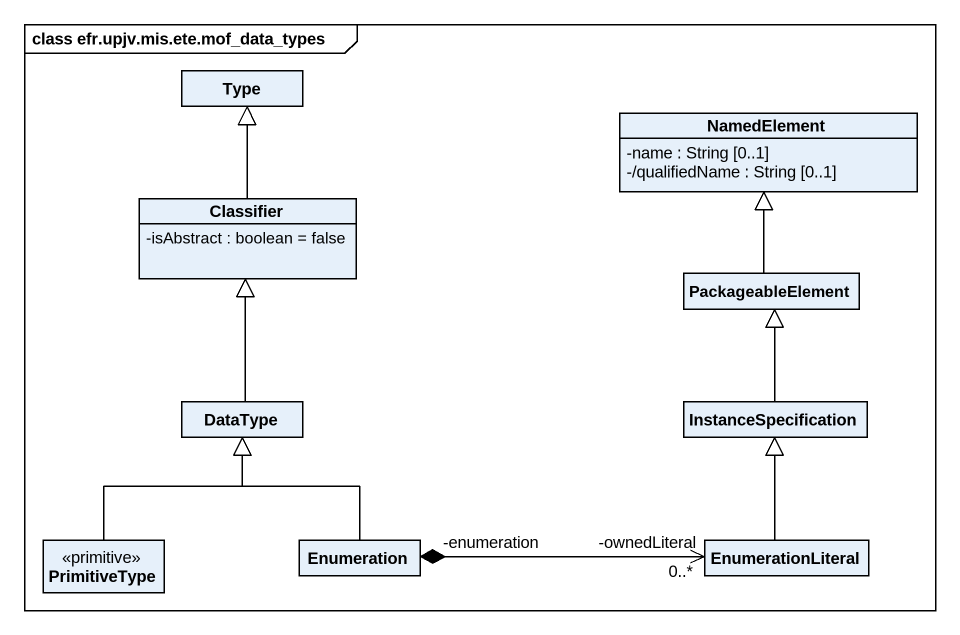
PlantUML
@startuml
mainframe class efr.upjv.mis.ete.mof_data_types
hide circle
hide empty members
skinparam classAttributeIconSize 0
class Type
class NamedElement {
  -name : String [0..1]
  -/qualifiedName : String [0..1]
}
class Classifier {
  -isAbstract : boolean = false
}
class PackageableElement
class DataType
class InstanceSpecification
class PrimitiveType <<primitive>>
class Enumeration
class EnumerationLiteral
Classifier -up-|> Type
PackageableElement -up-|> NamedElement
DataType -up-|> Classifier
InstanceSpecification -up-|> PackageableElement
PrimitiveType -up-|> DataType
Enumeration -up-|> DataType
Enumeration "-enumeration" *-right-> "0..*\n-ownedLiteral" EnumerationLiteral
EnumerationLiteral -up-|> InstanceSpecification
@enduml
